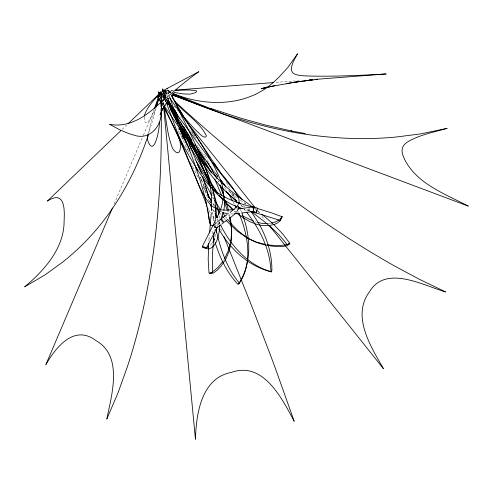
<?xml version="1.0" encoding="UTF-8"?>
<svg xmlns="http://www.w3.org/2000/svg" width="493" height="493" viewBox="0 0 493 493"><rect width="100%" height="100%" fill="white"/><g stroke="black" fill="none" stroke-linecap="round" stroke-linejoin="round"><path stroke-width="0.37" stroke-dasharray="2.46 1.85" d="M161.581 104.775L161.581 103.561L161.513 106.852L161.568 103.283M161.494 108.263L161.575 103.32M161.575 105.36L161.538 107.043M161.371 108.854L161.605 103.641M217.166 223.625L217.049 226.139L216.273 224.709M144.27 117.149C144.56 131.551 153.44 114.339 154.087 109.606M160.539 104.22L160.151 110.74M208.866 240.997L208.903 240.467M161.217 110.5L161.519 106.679M208.964 239.684L209.334 235.29M214.763 225.628L214.326 230.459M161.273 109.933L161.581 106.488M148.029 133.985L150.568 123.509L155.424 108.688M215.866 234.113L214.948 237.306M156.022 108.509L149.083 132.555M114.185 203.911L143.143 135.772M143.383 135.211L154.106 109.988M219.742 221.85L218.91 223.631M218.738 223.988L218.473 224.537M237.903 210.117L236.184 212.631M224.167 259.373L223.742 260.064M212.021 243.308L209.5 246.143M122.178 129.394L126.59 125.167M165.691 92.992L169.956 91.507L170.689 92.924M270.602 223.28L268.056 223.576M166.782 90.749L173.456 90.237M276.142 82.38L294.876 80.944M297.735 80.729L299.177 80.618M166.714 90.767L172.414 90.484M233.016 213.913L229.892 213.956M255.731 208.551L254.696 208.299M171.305 91.778L166.942 90.7M256.391 222.189L255.201 221.819M249.076 210.745L244.066 209.186M213.771 226.675L215.478 227.396M170.929 92.666L167.238 91.174M213.987 226.792L215.879 227.556L213.808 226.669M170.812 92.887L167.509 91.532L170.794 93.017M249.396 210.739L246.062 208.896M240.374 200.238L245.693 203.954M243.24 207.06L239.937 204.62M237.25 212.557L234.73 210.677M250.019 210.721L247.535 208.89M245.113 207.109L242.581 205.224M254.487 208.428L256.317 209.815M258.166 211.238L260.021 212.686M235.944 212.569L233.793 210.813M237.256 197.736L234.471 195.32M234.23 195.099L233.867 194.766M233.503 194.433L233.14 194.094M232.53 193.527L232.893 193.872L232.69 193.49M232.289 193.299L231.802 192.837M215.669 227.396L214.837 225.56M165.777 99.777L166.394 100.449M225.504 219.804L224.013 218.085M166.153 101.034L165.124 99.814L165.79 101.022M167.743 98.052L168.606 99.093M233.941 196.522L229.362 191.001M234.212 196.849L234.489 197.182M234.767 197.514L235.044 197.853L234.779 197.44M228.838 190.36L229.233 190.84M169.875 96.77L169.481 96.289L169.623 96.739M240.572 204.577L242.605 207.097M217.961 177.529L217.505 176.962M167.016 94.57L167.626 95.34M167.435 97.768L168.39 98.957M174.072 106.087L176.451 109.07M177.406 110.266L178.25 111.326M258.116 211.503L259.078 212.699M261.937 216.291L264.784 219.866M226.848 218.399L225.739 216.988M221.277 214.782L220.032 213.192M244.066 208.94L245.97 211.392M162.647 102.365L164.009 104.109M218.189 177.116L216.908 175.471M244.713 202.783L245.594 203.929M228.832 190.452L233.454 196.602M216.107 174.423L215.644 173.826M217.567 175.594L217.166 175.052M216.963 174.781L215.053 172.174M248.823 208.243L250.136 210.067M189.164 128.846L189.577 129.412M213.839 170.504L214.449 171.342M162.142 102.932L163.429 104.713M190.403 130.546L190.914 131.261M214.209 205.871L212.588 203.443M191.019 131.403L191.327 131.834M191.635 132.26L192.664 133.689M192.868 133.973L193.176 134.398M193.589 134.971L193.995 135.544M194.1 135.686L194.513 136.253M195.333 137.393L195.844 138.108M221.665 211.46L221.289 210.918M214.473 205.501L212.551 202.611M199.554 149.151L199.036 148.368M199.659 149.305L199.967 149.773M200.281 150.242L200.799 151.018M200.904 151.178L201.218 151.647M201.532 152.115L202.05 152.898M202.155 153.052L202.469 153.52M202.783 153.995L203.196 154.617M203.406 154.931L203.615 155.246M204.558 156.663L204.872 157.131M198.309 147.284L197.798 146.507M198.414 147.438L198.728 147.906M197.175 145.571L197.483 146.039M213.796 170.572L214.332 171.391M215.09 172.538L215.521 173.197M215.737 173.524L216.71 175.015M216.926 175.348L217.468 176.174M217.579 176.34L218.122 177.178M165.266 99.888L166.061 101.139M168.033 90.016L169.937 93.041M166.141 99.826L166.431 100.282M166.375 99.013L166.844 99.765M224.561 187.303L224.894 187.833M224.999 188.012L225.769 189.263M167.102 98.526L167.491 99.167M165.155 100.436L165.79 101.478M226.207 189.978L226.423 190.335M178.146 131.132L178.558 131.816M178.663 131.982L181.134 136.068M181.239 136.241L181.751 137.091M181.96 137.43L182.983 139.125M183.39 139.802L183.593 140.148M226.336 182.385L229.59 187.932M162.918 105.946L161.538 103.61M213.826 199.135L212.563 196.953M218.448 228.549L218.202 228.123M206.413 192.634L206.203 192.27M167.626 98.206L168.224 99.241M164.896 100.375L165.753 101.854M205.784 191.543L203.326 187.198M192.122 131.865L192.313 132.216M192.504 132.562L192.892 133.258M193.176 133.776L193.466 134.293M193.854 134.99L194.525 136.197M195.394 137.757L195.585 138.102M191.444 130.651L191.635 130.996M203.024 186.656L202.728 186.107M204.385 154.032L204.577 154.377M168.692 99.284L167.959 97.947M233.232 202.118L234.6 204.669M204.768 154.728L205.242 155.597M205.433 155.942L208.083 160.81M208.94 162.376L209.124 162.721M209.507 163.417L209.79 163.941M208.274 161.162L208.465 161.507M166.954 96.098L166.677 95.593M165.093 100.436L165.777 101.755M233.004 194.076L234.674 197.237M198.389 177.998L198.112 177.462M197.835 176.925L193.484 168.347M214.128 220.673L212.008 216.452M195.092 160.194L195.32 160.638L195.21 160.231M194.717 159.461L194.489 159.023M168.803 99.253L168.181 98.027M219.989 223.871L219.243 222.392M218.319 181.233L218.59 181.763M193.398 168.168L192.868 167.102M192.781 166.924L192.252 165.858M191.635 164.613L191.9 165.143M191.29 163.898L191.025 163.368M190.415 162.129L190.68 162.659M237.373 210.123L238.557 212.625M168.594 99.148L168.021 97.959M218.116 220.075L217.518 218.818M166.387 100.486L166.092 99.857M163.177 105.989L162.037 103.53M166.677 99.906L166.363 99.235M167.947 99.185L167.651 98.538M210.117 212.477L208.878 209.784M208.779 209.574L208.317 208.545M166.542 96.117L166.394 95.79M205.224 188.622L204.663 187.352M169.956 91.507L170.627 93.048M165.685 99.863L166.264 101.176M214.418 212.002L212.84 208.348M204.601 187.211L204.102 186.064M167.478 99.247L167.189 98.582M177.887 127.823L178.916 130.195M203.979 185.775L201.532 180.031M180.105 132.944L187.513 150.118M180.383 115.843L180.537 116.206M180.931 117.118L181.165 117.667M163.325 104.769L162.53 102.889M201.464 179.883L200.891 178.528M200.257 177.012L200.7 178.072M203.282 187.137L209.057 200.873M240.492 209.513L241.478 211.928M212.52 209.155L214.258 213.327M218.042 222.442L219.194 225.233M218.282 181.134L218.516 181.707M220.636 228.727L222.096 232.277M210.505 202.777L210.264 202.185M210.104 201.797L209.704 200.817M200.269 177.203L200.626 178.096M200.91 178.811L201.341 179.883M201.483 180.247L205.193 189.577M206.462 192.763L206.234 192.196M205.563 190.508L205.864 191.259M188.554 151.351L187.414 148.455M188.622 151.517L188.887 152.201M189.22 153.052L189.355 153.391M187.352 148.282L186.748 146.754M195.074 168.156L195.333 168.834M195.77 170.017L195.961 170.523M196.46 171.872L196.584 172.205M227.735 211.454L228 212.261M165.858 101.083L165.457 99.826M168.828 94.212L167.54 90.003M215.016 242.186L214.634 240.917M211.978 191.697L212.631 193.891M228.863 215.121L229.257 216.569M212.89 194.803L213.247 196.085M165.734 101.595L165.241 99.802M209.833 200.928L210.129 202.019M210.166 202.173L210.326 202.796M213.685 197.736L213.826 198.285M212.6 233.633L211.793 230.428M228.709 211.312L228.863 211.941M209.802 200.959L210.086 202.13M210.135 202.327L210.228 202.722M229.448 214.455L229.855 216.353M215.663 227.692L215.053 224.9M212.341 212.089L214.135 220.574M213.173 215.86L213.95 220.599M163.411 102.513L163.701 104.639M219.028 215.694L219.367 218.75M163.214 102.458L163.356 103.955M219.57 221.776L219.644 224.395M217.16 220.001L217.173 220.698M161.038 103.82L161.131 108.269M168.816 93.615L167.497 93.122L168.816 93.621"/><path stroke-width="0.74" d="M211.602 204.854C211.848 193.071 209.987 181.27 206.179 170.116C196.873 144.215 182.965 120.267 171.81 95.161M211.602 205.248L211.577 206.24M219.638 225.597L219.2 231.716L218.109 237.121L216.39 241.724L214.042 245.483L211.522 247.837L208.878 248.885L207.208 248.762L202.284 246.882L203.671 247.757L205.31 248.022L208.785 246.697M211.571 206.641L211.411 210.727M215.299 218.054C216.18 204.823 214.393 191.426 209.747 178.996M160.576 103.468L160.663 101.965M215.275 218.467L215.25 218.892M211.294 212.834L209.537 233.01M215.188 219.946L215.133 220.796M208.693 243.376L208.194 259.269L209.014 273.073L212.637 272.672L212.372 255.337L214.147 232.363M215.077 221.659L215.016 222.528M161.31 111.036C161.87 126.676 149.213 141.214 132.783 134.762A280.215 47.679 49.5 0 1 129.332 133.739L120.594 130.251L109.545 124.291C127.342 127.884 143.408 118.03 155.991 106.661C170.042 94.742 183.723 82.306 198.833 71.707L162.77 90.767C164.366 89.942 166.874 90.73 166.246 92.813A19.738 1.454 -67.4 0 1 166.196 93.14C164.187 100.794 161.236 105.773 160.94 91.451L161.575 102.297M216.945 227.458L216.224 232.486M159.233 122.085C160.299 126.116 154.173 159.972 147.598 140.006A19.738 16.17 30.1 0 1 147.561 139.057L147.931 134.571M144.375 116.188L144.585 115.097A19.738 7.771 74.9 0 1 144.776 114.401C147.789 106.044 154.537 99.703 160.114 93.035L128.057 123.755M230.477 242.55C232.123 234.181 231.685 225.529 230.021 217.197M230.083 212.372C234.07 209.168 240.165 205.341 238.963 199.357C234.052 186.255 222.565 176.771 215.244 165.063M230.219 243.813L227.945 251.553L224.58 258.671M223.871 210.258L224.66 204.25L224.346 198.42M156.373 107.08L159.288 94.613L154.519 108.491M223.384 212.206L220.593 219.946M238.23 209.309L238.476 206.111M148.196 135.236C132.907 181.683 106.63 225.209 69.002 256.915A280.215 164.619 0.5 0 1 62.069 262.559L45.097 274.835L24.65 286.871C44.413 270.343 64.367 248.047 64.102 220.642C64.706 209.667 65.021 189.632 47.377 201.082L120.705 130.805M156.577 105.471L159.029 98.76M160.527 113.495L160.102 114.647L160.928 112.404M214.381 238.846L213.241 241.299M112.453 207.997L45.867 364.66C56.19 346.579 74.535 324.289 95.845 340.527C123.564 356.112 111.603 395.053 106.821 419.05L118.172 392.385L127.176 367.291A280.215 157.587 -63.5 0 0 130.744 356.223C155.048 277.121 162.394 193.78 161.186 111.332M155.856 105.866L158.962 98.551M217.783 215.885C223.335 205.217 225.449 192.362 220.833 180.956C210.893 156.133 194.415 134.577 180.709 111.8M217.616 216.242L216.926 217.69M161.162 111.88L162.437 109.286L161.914 110.34M215.743 220.094L215.928 219.724M217.093 227.328L217.284 226.953M214.979 221.616L202.395 246.321L206.512 247.899L216.513 228.481M161.772 110.715L162.998 108.485M212.945 241.829L212.705 242.242M164.255 106.297L162.32 109.532L163.775 107.166M160.903 97.959L161.661 96.751M223.089 261.087L218.023 267.379L212.243 272.136M166.116 90.811L165.106 92.863M164.804 105.354L166.726 102.513M165.931 90.305L164.742 92.018L165.204 92.875M256.391 212.711L254.308 212.631L250.721 211.368M235.629 213.241L229.972 218.023M280.788 218.467L282.286 216.587L279.993 220.969L277.621 222.854L274.7 224.297L268.987 225.621L262.455 225.547L256.366 224.253L250.222 221.813L243.739 218.159L236.72 213.179M280.622 218.633L280.277 218.96M221.992 223.982L223.341 222.83L220.568 219.249L217.524 221.838M221.049 224.783L216.692 227.692M216.415 222.774C209.439 230.835 209.205 219.927 208.422 214.726M279.451 219.656L275.846 221.77L271.464 223.119M229.522 217.604L229.467 218.399M227.039 214.603L221.332 218.664L224.044 222.294L227.181 220.063M211.78 272.426L209.593 273.664L213.635 272.919L217.468 269.967L221.074 266.195L225.566 259.528L228.949 251.676L230.884 243.801L231.642 235.617L231.248 226.94L229.683 218.233M263.213 88.518L266.516 87.008M159.714 95.969L157.643 96.844L161.008 102.704M160.083 95.131L157.31 96.252L161.686 102.297M266.06 87.298L261.875 88.771L263.373 88.296M269.19 86.83L261.216 88.715L275.008 85.665M269.258 86.737L297.501 81.826L292.91 82.534M291.301 82.787L286.76 83.496L288.189 83.28M294.469 82.288L307.151 80.532L297.686 81.789L300.884 81.376M242.118 213.007L253.433 211.392L253.069 206.887L236.997 209.161M304.347 80.914L317.837 79.342M234.372 209.488L234.009 209.525M239.105 213.389L238.218 213.229M233.645 209.568L233.288 209.605M310.861 80.119L307.878 80.445L312.839 79.897M238.205 213.487L234.452 213.826M232.93 209.648C225.091 210.64 215.755 210.684 210.086 204.225C200.596 193.065 196.701 178.367 190.452 165.408L179.236 138.588M257.087 208.681L257.5 208.539L256.403 212.699L256.927 210.493L256.428 212.606L253.636 211.38L253.285 206.881L256.218 207.621L257.531 208.428M175.57 90.077L273.258 82.602M309.228 79.848L312.106 79.626M315.009 79.404L386.192 73.956C361.018 75.404 335.795 76.588 310.578 76.07C305.685 75.879 300.699 75.94 295.948 74.603C286.18 71.51 294.839 59.055 297.569 53.743L287.813 67.51L278.317 77.839A280.215 105.163 -89.3 0 1 274.059 81.758C246.962 106.796 206.012 107.018 173.437 93.633M267.44 223.612L262.621 223.465L257.586 222.522M175.921 90.324L189.146 90.003L195.801 90.539A19.738 4.56 -21.8 0 1 196.152 90.663L196.664 91.519L195.234 92.746L190.076 94.163L182.946 93.898L173.986 92.376M228.512 213.9L222.066 212.52M267.409 244.762C274.915 245.847 282.723 245.939 290.05 243.752C286.488 247.092 281.096 246.321 276.542 246.469C272.697 246.309 268.87 245.724 265.117 244.867C249.643 241.878 237.084 231.334 227.556 219.274M265.536 244.46L256.089 242.045L247.424 238.162M305.383 133.572L291.049 130.935L291.93 131.101L265.456 125.056L241.576 118.425L211.386 108.639M253.581 207.35C236.092 202.783 217.425 196.621 205.951 181.695C188.462 158.857 177.005 132.081 163.565 106.808M257.155 208.385L270.94 212.649L281.86 216.637L280.098 220.414L250.826 211.263C264.1 221.074 277.349 231.42 287.253 244.793L289.588 242.963L282.538 233.75L273.818 224.574M213.235 109.994L212.31 109.686M242.864 208.792L237.946 207.042M210.258 108.971L209.562 108.719M209.186 108.583L208.385 108.294M206.85 107.739L207.898 108.121M205.717 107.326L206.296 107.536M205.119 107.104L203.061 106.352M202.235 106.05L172.119 94.847L468.35 206.142C445.845 194.26 417.744 184.327 405.061 160.293C403.237 156.564 401.24 152.312 402.399 148.079C403.256 145.232 405.628 143.173 408.05 141.62C420.042 134.675 433.988 132.198 447.139 128.346L420.825 133.862L396.828 136.949A280.215 178.811 -31.9 0 1 386.438 137.812C312.845 142.73 239.506 124.002 172.79 93.91M253.667 221.283L241.995 215.644M237.41 206.832C227.125 203.085 218.023 196.35 211.497 187.55M210.696 108.663L172.735 93.67M211.331 108.922L212.015 109.206M212.699 109.495L213.216 109.729M247.011 237.928L236.591 230.632L226.114 220.482M220.137 211.559L217.395 209.507L214.837 206.709M239.358 213.993L238.544 213.451M253.082 207.368L243.579 200.349C221.659 185.485 203.72 165.543 189.799 143.118L164.175 105.736M240.818 203.899L238.932 202.457M236.923 200.897C206.259 177.899 189.836 141.904 170.726 109.884M261.882 214.172L272.808 223.619M233.651 209.815L225.091 201.92M236.923 202.136L227.144 192.541M232.585 209.784L224.531 201.834M174.084 100.794C239.271 160.496 308.692 216.254 385.292 260.717A280.215 117.809 27.6 0 0 395.62 266.565L419.475 279.334L445.617 291.93C423.875 285.792 385.594 264.026 369.269 292.127C351.361 316.451 371.149 347.14 383.462 368.709L269.523 225.8M174.818 101.644C184.678 113.15 199.338 121.808 206.333 135.569C206.376 138.422 202.654 136.758 201.575 135.557A19.738 10.569 58.6 0 1 200.817 134.959L194.168 128.568L184.253 117.556M223.181 199.893L219.755 195.992L223.107 200.17M227.026 192.412L226.669 192.017M226.552 191.888L226.195 191.494M167.361 101.521L170.288 104.91M164.434 99.007L158.179 91.951L161.759 93.14L164.89 98.021M223.569 217.567L222.127 215.829M170.979 105.724L171.774 106.679M166.837 101.854C192.603 133.856 214.665 168.705 242.081 199.425M238.846 202.463L239.561 203.338M219.12 195.222L218.861 194.914M225.745 186.588L220.081 179.532M166.394 93.799L162.24 88.777L164.835 97.842M187.63 123.09L254.819 207.362M164.872 105.219L165.235 105.693M217.37 193.034L217.123 192.72M169.574 97.836L187.303 122.702L218.578 169.912M217 192.56L211.725 185.3M224.518 184.832L223.274 183.205M214.215 172.747L213.876 172.31M219.625 212.662L218.159 210.708M246.562 212.163C259.657 228.918 269.998 248.873 270.842 270.503L271.877 270.731C272.099 254.53 267.218 238.563 259.349 224.506M225.054 216.107L222.941 213.253M222.596 182.311L221.721 181.159M213.204 171.422L212.754 170.831M221.622 181.03L221.332 180.635M212.723 169.962L212.391 169.518M210.757 186.582L210.394 186.089M175.231 118.758L175.459 119.066M212.28 169.37L195.431 145.478M175.804 119.528L176.149 119.99M176.266 120.144L176.605 120.606M215.145 164.927L214.745 164.385M176.722 120.76L178.651 123.392M219.656 195.783L219.422 195.462M210.301 185.966L204.293 176.913L197.594 165.001M214.042 163.429L213.74 163.017M203.991 158.986L204.324 159.442M203.326 158.087L198.377 151.265M178.762 123.546L179.44 124.47M194.452 145.78L188.671 137.67M180.216 125.555L180.549 126.023M197.946 150.655L198.272 151.111M216.729 208.742L215.213 206.585M180.66 126.177L186.625 134.725M218.023 193.515L210.733 182.373M251.011 211.3L258.825 223.569M211.583 172.815L200.91 157.249M187.593 136.123L187.383 135.815M186.736 134.885L187.057 135.347M211.608 185.134L211.269 184.647M198.882 154.297L187.864 137.837L170.837 108.879M199.098 154.605L199.418 155.073M199.733 155.541L199.948 155.85M164.631 97.583L164.046 95.482L165.032 96.942M209.808 182.509L209.587 182.182M220.55 209.839L214.683 200.589M178.676 108.762L178.941 109.156M195.234 145.188L194.938 144.751M209.248 181.689L196.997 162.48M179.742 110.34L180.007 110.74M191.993 140.363L167.102 101.355M235.093 198.956L237.398 202.894M180.179 111.005L180.623 111.664M174.46 112.108L174.165 111.658M173.863 111.208L173.179 110.161M175.748 114.056L176.241 114.814M167.121 88.592L167.349 88.95M220.624 181.06L221.936 183.119M211.731 201.341L208.785 196.627M219.12 170.763L219.453 171.281M179.538 118.64L179.242 118.178M222.047 183.291L222.263 183.636M178.552 117.094L167.885 99.808M171.921 108.189L167.497 100.818M206.986 161.488L217.012 178.682M167.83 103.961L168.027 104.282M210.628 182.207L210.215 181.535M165.531 95.956L163.115 92.08L162.394 89.35L165.432 97.22M209.279 180.019L191.019 148.264M171.367 95.365L183.864 117.014M169.382 106.494L169.58 106.808M169.869 107.289L170.159 107.764M176.463 113.168L176.74 113.618M176.284 112.866L175.828 112.121M170.356 108.084L177.973 124.261M196.689 161.975L196.485 161.636M208.681 196.448L208.237 195.721M175.286 111.221L174.923 110.617M166.628 112.151L166.837 112.503M166.418 111.8L165.993 111.098M165.888 110.919L165.463 110.21M165.358 110.038L163.448 106.839M208.132 195.536L207.806 194.994M219.077 229.615C230.57 249.458 248.879 266.596 271.686 271.896C248.398 265.481 231.106 246.161 220.636 225.141M227.735 192.51L232.591 200.959M166.597 102.821L166.868 103.271M167.398 104.171L167.133 103.721L167.33 104.048M197.225 148.073L211.565 172.877M176.777 113.581L176.494 113.094M175.927 112.114L176.211 112.601M175.077 110.648L175.268 110.974M211.744 202.031L207.806 194.347M211.744 195.505L203.356 179.668M184.16 117.544L184.45 118.067M184.647 118.419L185.041 119.121M185.627 120.175L185.824 120.526M178.115 116.576L174.134 109.341M183.723 126.689C192.88 143.734 202.906 160.484 209.636 178.688M190.458 147.241L190.088 146.563M190.551 147.413L190.927 148.097M189.528 145.54L189.897 146.218M189.059 144.689L189.343 145.201M173.801 108.731L174.047 109.187M183.618 134.651L180.789 129.388M183.71 134.817L184.166 135.667M180.241 128.377L180.697 129.221M176.278 114.185L174.436 110.703M234.914 205.267L236.258 207.873M164.403 98.317L162.043 93.695L158.413 92.573L161.975 101.57M166.733 102.871L166.905 103.21M180.42 122.061L180.678 122.572M180.937 123.09L202.746 167.133L209.784 182.891M202.913 178.774L203.091 179.132M190.082 150.242L189.787 149.644M189.263 148.59L189.559 149.194M189.041 148.14L179.729 129.148M168.205 104.276L167.903 103.641M182.946 146.723L183.113 147.074M183.371 147.61L183.63 148.14M182.687 146.193L163.892 106.081M167.367 102.538L167.521 102.852M214.769 179.113L215.201 180.031M170.812 109.699L171.04 110.179M171.348 110.82L171.502 111.141M171.81 111.788L171.958 112.108M170.812 108.676L167.306 101.244M215.872 175.668L216.217 176.408M172.796 113.883L172.951 114.203M173.253 114.851L173.407 115.171M168.249 99.826L189.065 143.697L201.582 173.807M173.782 115.984L174.084 116.631M217.123 217.986L215.231 213.845M215.287 180.216L221.819 195.906M164.915 97.355L164.046 95.482M182.151 134.817L182.392 135.335M182.632 135.846L182.872 136.364M183.113 136.881L183.267 137.22M180.561 126.96L167.916 100.252M238.84 213.253C243.634 223.958 246.654 235.475 247.628 247.159C248.404 259.694 246.469 273.584 238.815 283.703C251.467 264.162 250.875 238.939 243.554 217.567M220.094 184.955L222.688 191.549L224.198 197.49M185.103 136.992L185.257 137.337M178.491 125.413L178.706 125.906M178.928 126.399L186.409 143.654M179.698 128.987L179.914 129.474M180.204 130.127L180.352 130.454M239.561 207.356L240.214 208.866M180.709 131.267L180.999 131.914M181.214 132.407L181.43 132.894M181.646 133.381L181.855 133.868M182.145 134.521L182.502 135.335M182.644 135.661L182.928 136.308M183.137 136.801L183.353 137.288M183.636 137.935L183.778 138.262M206.345 204.053L176.734 130.744L166.387 102.704M171.786 95.734L172.032 96.308M172.279 96.881L172.525 97.454M172.766 98.027L172.932 98.409M186.693 144.32L186.835 144.652M187.118 145.324L187.26 145.657M187.716 133.307L188.098 134.213M188.172 134.398L204.484 171.459L210.751 187.864M197.329 170.06L197.465 170.375M211.737 205.747L211.571 205.347M223.847 236.523L229.06 249.285M179.175 138.428L178.916 137.806M178.534 136.869L178.725 137.337M196.3 167.374L196.442 167.719M178.084 135.772L178.213 136.086M196.725 168.415L196.935 168.939M197.286 169.808L197.428 170.153M229.35 250L252.361 307.694L271.514 357.906A280.215 31.885 69.4 0 1 275.63 369.06L294.185 421.287C282.353 399.151 263.453 360.968 231.667 372.338C201.273 377.86 196.165 413.91 195.45 439.257L163.639 106.926M177.258 133.745L177.135 133.43M222.836 198.432L223.465 199.985M209.852 183.069L210.283 184.148M224.543 202.722L227.335 210.246M241.829 212.816L243.474 217.339M219.903 185.202L224.414 197.428M177.942 123.453L177.751 122.936M177.622 122.591L176.192 118.603M212.705 190.655L212.834 191.019M202.605 176.66L202.845 177.338M176.007 118.08L175.761 117.383M202.962 177.677L209.032 197.884M205.316 186.329L205.433 186.662M175.644 117.032L173.906 111.726M213.21 192.11L213.518 193.022M225.455 200.435L227.162 205.717M205.827 187.821L206.105 188.653M213.703 193.564L215.305 198.679M206.327 189.312L206.542 189.971M206.807 190.797L207.023 191.45M169.826 97.374C183.39 137.954 203.042 176.679 209.285 219.465M207.282 192.27L207.689 193.576M215.176 242.692C219.946 257.894 227.002 272.74 238.033 284.43L239.518 283.265C226.558 267.958 220.211 248.398 215.977 229.109M207.793 193.903L208.576 196.485M227.285 206.129L228.444 210.264M214.406 240.153L213.333 236.375M215.416 199.049L215.521 199.412M208.761 197.126L208.859 197.446M215.626 199.782L217.974 209.315M178.417 136.857C181.683 141.719 181.689 160.626 172.963 149.114A19.738 17.415 -65.6 0 1 172.501 148.202C167.337 135.261 166.455 121.068 164.089 107.474M210.979 205.384L211.442 207.325M205.692 201.335L205.834 201.933M210.603 204.305L211.75 209.377M206.043 202.826L206.32 204.003M210.64 225.591L210.32 224.155M210.264 223.921L209.944 222.503M206.61 205.31L206.826 206.308M209.79 221.795L209.334 219.699M207.152 207.855L207.319 208.681M218.042 209.679L218.83 214.239M207.535 209.771L207.806 211.226M215.552 205.982L217.056 217.715M207.997 212.255L208.299 214.005M211.67 109.464A19.738 0.789 21.7 0 1 211.183 109.292"/></g></svg>
